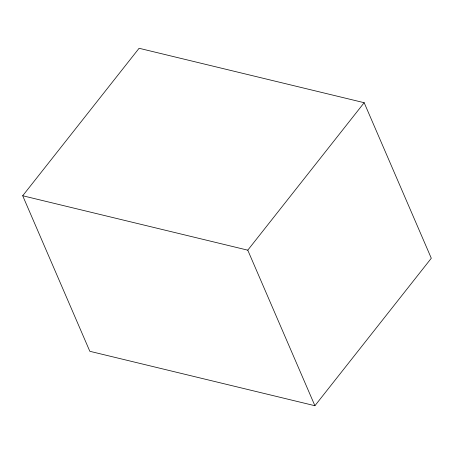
<?xml version="1.0" encoding="UTF-8"?>
<svg xmlns="http://www.w3.org/2000/svg" width="454" height="454" viewBox="0 0 454 454"><rect width="100%" height="100%" fill="white"/><g stroke="black" fill="none" stroke-linecap="round" stroke-linejoin="round"><path stroke-width="0.68" d="M22.7 195.753L139.094 48.277L364.17 102.7L431.3 258.247L314.906 405.723L89.83 351.3L22.7 195.753L247.771 250.171L314.906 405.723M247.771 250.171L364.17 102.7"/></g></svg>
